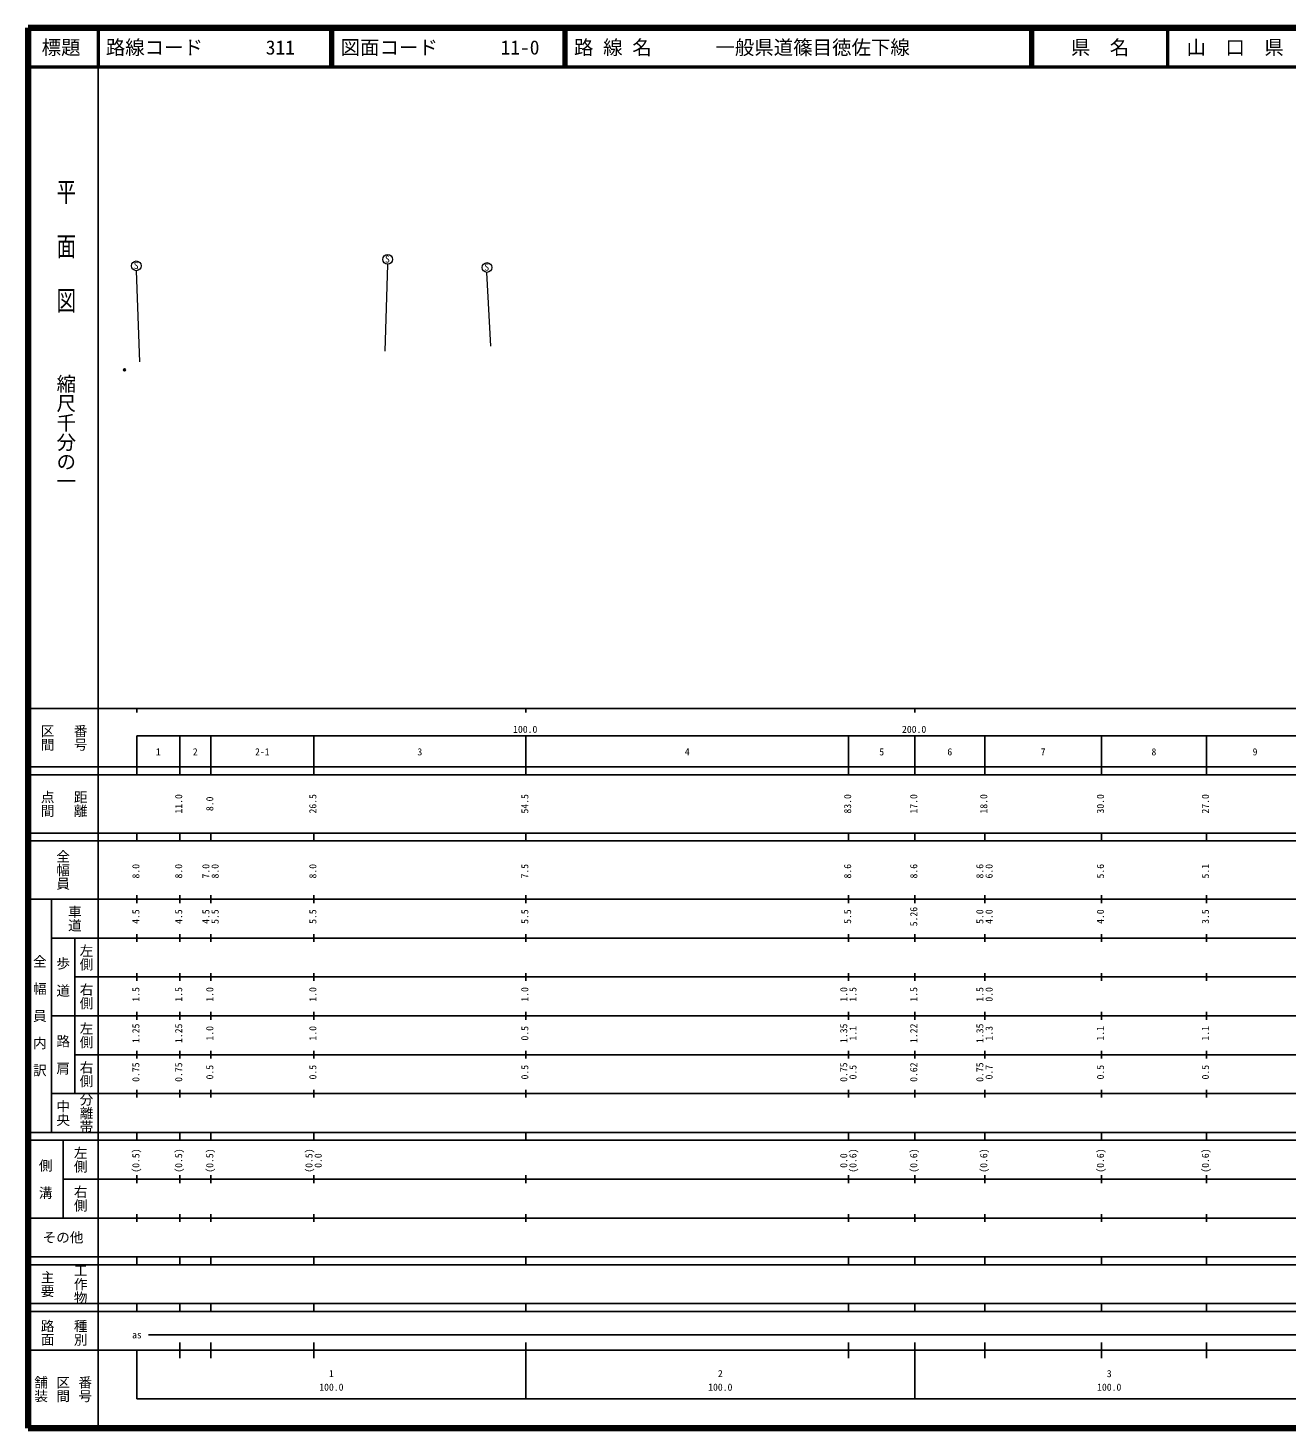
# Model space of a CAD drawing. Units: millimetres on the paper, with parts at other scales. Extents: x 40 to 680, y 20 to 380.
# Drawn here: x 40 to 363.7, y 20 to 380 of the extents above; entities that cross this region are included whole.
import ezdxf
from ezdxf.enums import TextEntityAlignment as Align

# ---------------------------------------------------------------- set-up
doc = ezdxf.new("R2010")
doc.units = ezdxf.units.MM
doc.header["$PDMODE"] = 32
doc.header["$PDSIZE"] = 0.5
for name, color, linetype, lineweight in [('M-BGD', 7, 'Continuous', 13), ('M-TTL', 2, 'Continuous', 140), ('M-TTL-BAND', 7, 'Continuous', 25), ('M-TTL-LINE', 7, 'Continuous', 50)]:
    doc.layers.add(name, color=color, linetype=linetype, lineweight=lineweight)
doc.layers.add('M-OTRS', color=6, linetype='Continuous')
doc.layers.add('M-TTL-TXT', color=7, linetype='Continuous')
doc.styles.add('@ＭＳ ゴシック', font='')
doc.styles.add('ＭＳ ゴシック', font='')
doc.styles.get('@ＭＳ ゴシック').set_extended_font_data('@MS Gothic')
doc.styles.get('ＭＳ ゴシック').set_extended_font_data('MS Gothic')

msp = doc.modelspace()

# ---------------------------------------------------------------- linework, layer by layer
at = {"layer": 'M-BGD'}
for p, q in [((68.788, 294.146), (67.9, 317.557)), ((131.815, 296.887), (132.525, 319.218)), ((158.965, 298.187), (157.972, 317.167))]:
    msp.add_line(p, q, dxfattribs=at)
for centre in [(132.456, 320.505), (67.853, 318.842), (158.006, 318.416)]:
    msp.add_circle(centre, 1.25, dxfattribs=at)
at = {"layer": 'M-OTRS'}
msp.add_point((64.827, 292.092), dxfattribs=at)
at = {"layer": 'M-TTL'}
for p, q in [((40, 380), (40, 20)), ((680, 380), (40, 380)), ((40, 20), (680, 20))]:
    msp.add_line(p, q, dxfattribs=at)
at = {"layer": 'M-TTL-BAND'}
for p, q in [((58, 370), (58, 20)), ((40, 205), (579, 205)), ((68, 205), (68, 204)), ((168, 205), (168, 204)), ((268, 205), (268, 204)), ((68, 198), (579, 198)), ((68, 198), (68, 188)), ((79, 188), (79, 198)), ((87, 188), (87, 198)), ((113.5, 188), (113.5, 198)), ((168, 188), (168, 198)), ((251, 188), (251, 198)), ((268, 188), (268, 198)), ((286, 188), (286, 198)), ((316, 188), (316, 198)), ((343, 188), (343, 198)), ((40, 190), (579, 190)), ((40, 188), (579, 188)), ((40, 173), (579, 173)), ((68, 171), (68, 173)), ((79, 171), (79, 173)), ((87, 171), (87, 173)), ((113.5, 171), (113.5, 173)), ((168, 171), (168, 173)), ((251, 171), (251, 173)), ((268, 171), (268, 173)), ((286, 171), (286, 173)), ((316, 171), (316, 173)), ((343, 171), (343, 173)), ((40, 171), (579, 171)), ((40, 156), (579, 156)), ((46, 96), (46, 156)), ((68, 155), (68, 157)), ((79, 155), (79, 157)), ((87, 155), (87, 157)), ((113.5, 155), (113.5, 157)), ((168, 155), (168, 157)), ((251, 155), (251, 157)), ((268, 155), (268, 157)), ((286, 155), (286, 157)), ((316, 155), (316, 157)), ((343, 155), (343, 157)), ((46, 146), (579, 146)), ((52, 146), (52, 106)), ((68, 145), (68, 147)), ((79, 145), (79, 147)), ((87, 145), (87, 147)), ((113.5, 145), (113.5, 147)), ((168, 145), (168, 147)), ((251, 145), (251, 147)), ((268, 145), (268, 147)), ((286, 145), (286, 147)), ((316, 145), (316, 147)), ((343, 145), (343, 147)), ((68, 135), (68, 137)), ((79, 135), (79, 137)), ((87, 135), (87, 137)), ((113.5, 135), (113.5, 137)), ((168, 135), (168, 137)), ((251, 135), (251, 137)), ((268, 135), (268, 137)), ((286, 135), (286, 137)), ((316, 135), (316, 137)), ((343, 135), (343, 137)), ((52, 136), (579, 136)), ((46, 126), (579, 126)), ((68, 125), (68, 127)), ((79, 125), (79, 127)), ((87, 125), (87, 127)), ((113.5, 125), (113.5, 127)), ((168, 125), (168, 127)), ((251, 125), (251, 127)), ((268, 125), (268, 127)), ((286, 125), (286, 127)), ((316, 125), (316, 127)), ((343, 125), (343, 127)), ((52, 116), (579, 116)), ((68, 115), (68, 117)), ((79, 115), (79, 117)), ((87, 115), (87, 117)), ((113.5, 115), (113.5, 117)), ((168, 115), (168, 117)), ((251, 115), (251, 117)), ((268, 115), (268, 117)), ((286, 115), (286, 117)), ((316, 115), (316, 117)), ((343, 115), (343, 117)), ((46, 106), (579, 106)), ((68, 105), (68, 107)), ((79, 105), (79, 107)), ((87, 105), (87, 107)), ((113.5, 105), (113.5, 107)), ((168, 105), (168, 107)), ((251, 105), (251, 107)), ((268, 105), (268, 107)), ((286, 105), (286, 107)), ((316, 105), (316, 107)), ((343, 105), (343, 107)), ((40, 96), (579, 96)), ((40, 94), (579, 94)), ((49, 94), (49, 74)), ((68, 94), (68, 96)), ((79, 94), (79, 96)), ((87, 94), (87, 96)), ((113.5, 94), (113.5, 96)), ((168, 94), (168, 96)), ((251, 94), (251, 96)), ((268, 94), (268, 96)), ((286, 94), (286, 96)), ((316, 94), (316, 96)), ((343, 94), (343, 96)), ((49, 84), (579, 84)), ((68, 83), (68, 85)), ((79, 83), (79, 85)), ((87, 83), (87, 85)), ((113.5, 83), (113.5, 85)), ((168, 83), (168, 85)), ((251, 83), (251, 85)), ((268, 83), (268, 85)), ((286, 83), (286, 85)), ((316, 83), (316, 85)), ((343, 83), (343, 85)), ((40, 74), (579, 74)), ((68, 73), (68, 75)), ((79, 73), (79, 75)), ((87, 73), (87, 75)), ((113.5, 73), (113.5, 75)), ((168, 73), (168, 75)), ((251, 73), (251, 75)), ((268, 73), (268, 75)), ((286, 73), (286, 75)), ((316, 73), (316, 75)), ((343, 73), (343, 75)), ((40, 64), (579, 64)), ((40, 62), (579, 62)), ((68, 62), (68, 64)), ((79, 62), (79, 64)), ((87, 62), (87, 64)), ((113.5, 62), (113.5, 64)), ((168, 62), (168, 64)), ((251, 62), (251, 64)), ((268, 62), (268, 64)), ((286, 62), (286, 64)), ((316, 62), (316, 64)), ((343, 62), (343, 64)), ((40, 52), (579, 52)), ((68, 50), (68, 52)), ((79, 50), (79, 52)), ((87, 50), (87, 52)), ((113.5, 50), (113.5, 52)), ((168, 50), (168, 52)), ((251, 50), (251, 52)), ((268, 50), (268, 52)), ((286, 50), (286, 52)), ((316, 50), (316, 52)), ((343, 50), (343, 52)), ((40, 50), (579, 50)), ((71, 44), (565, 44)), ((40, 40), (579, 40)), ((68, 40), (68, 27.5)), ((79, 38), (79, 42)), ((87, 38), (87, 42)), ((113.5, 38), (113.5, 42)), ((168, 27.5), (168, 42)), ((251, 38), (251, 42)), ((268, 27.5), (268, 42)), ((286, 38), (286, 42)), ((316, 38), (316, 42)), ((343, 38), (343, 42)), ((68, 27.5), (579, 27.5))]:
    msp.add_line(p, q, dxfattribs=at)
at = {"layer": 'M-TTL-LINE'}
for p, q in [((58, 380), (58, 370)), ((117.75, 380), (117.75, 370)), ((118.25, 380), (118.25, 370)), ((177.75, 380), (177.75, 370)), ((178.25, 380), (178.25, 370)), ((297.75, 380), (297.75, 370)), ((298.25, 380), (298.25, 370)), ((333, 380), (333, 370)), ((40, 370), (680, 370))]:
    msp.add_line(p, q, dxfattribs=at)

# ---------------------------------------------------------------- texts
at = {"layer": 'M-BGD', "style": 'ＭＳ ゴシック'}
for p in [(131.777, 319.132), (67.174, 317.469), (157.328, 317.043)]:
    msp.add_text('S', height=1.833, dxfattribs=at).set_placement(p, align=Align.BOTTOM_LEFT)
at = {"layer": 'M-TTL-BAND', "style": '@ＭＳ ゴシック', "width": 1.4}
msp.add_text('平  面  図', height=3.666, rotation=270, dxfattribs=at).set_placement((49.777, 306.475), align=Align.MIDDLE_RIGHT)
at = {"layer": 'M-TTL-BAND', "style": '@ＭＳ ゴシック'}
msp.add_text('縮尺千分の一', height=3.666, rotation=270, dxfattribs=at).set_placement((49.777, 261.03), align=Align.MIDDLE_RIGHT)
for s, p in [('区間', (45, 197.5)), ('番号', (53.5, 197.5)), ('点間', (45, 180.5)), ('距離', (53.5, 180.5)), ('全幅員', (49, 163.5)), ('車道', (52, 151)), ('左側', (55, 141)), ('全\u3000幅\u3000員\u3000内\u3000訳', (43, 126)), ('歩\u3000道', (49, 136)), ('右側', (55, 131)), ('左側', (55, 121)), ('路\u3000肩', (49, 116)), ('右側', (55, 111)), ('分離帯', (55, 101)), ('中央', (49, 101)), ('左側', (53.5, 89)), ('側\u3000溝', (44.5, 84)), ('右側', (53.5, 79)), ('工作物', (53.5, 57)), ('主要', (45, 57)), ('路面', (45, 44.5)), ('種別', (53.5, 44.5)), ('舗装', (43.333, 30)), ('区間', (49, 30)), ('番号', (54.667, 30))]:
    msp.add_text(s, height=2.566, rotation=270, dxfattribs=at).set_placement(p, align=Align.MIDDLE_CENTER)
at = {"layer": 'M-TTL-BAND', "style": 'ＭＳ ゴシック'}
for s, p in [('100.0', (167.844, 198.195)), ('200.0', (267.844, 198.195)), ('1', (73.5, 192.405)), ('2', (83, 192.405)), ('2-1', (100.25, 192.405)), ('3', (140.75, 192.405)), ('4', (209.5, 192.405)), ('5', (259.5, 192.405)), ('6', (277, 192.405)), ('7', (301, 192.405)), ('8', (329.5, 192.405)), ('9', (355.5, 192.405)), ('as', (68, 42.5)), ('1', (118, 32.523)), ('2', (218, 32.523)), ('3', (318, 32.523)), ('100.0', (118, 29.033)), ('100.0', (218, 29.033)), ('100.0', (318, 29.033))]:
    msp.add_text(s, height=1.833, dxfattribs=at).set_placement(p, align=Align.BOTTOM_CENTER)
for s, p in [('11.0', (80.193, 180.5)), ('8.0', (88.193, 180.5)), ('26.5', (114.693, 180.5)), ('54.5', (169.193, 180.5)), ('83.0', (252.193, 180.5)), ('17.0', (269.193, 180.5)), ('18.0', (287.193, 180.5)), ('30.0', (317.193, 180.5)), ('27.0', (344.193, 180.5)), ('8.0', (69.193, 163.174)), ('8.0', (80.193, 163.174)), ('7.0', (87.193, 163.174)), ('8.0', (89.563, 163.174)), ('8.0', (114.693, 163.174)), ('7.5', (169.193, 163.174)), ('8.6', (252.193, 163.174)), ('8.6', (269.193, 163.174)), ('8.6', (286.193, 163.174)), ('6.0', (288.563, 163.174)), ('5.6', (317.193, 163.174)), ('5.1', (344.193, 163.174)), ('4.5', (69.193, 151.5)), ('4.5', (80.193, 151.5)), ('4.5', (87.193, 151.5)), ('5.5', (89.563, 151.5)), ('5.5', (114.693, 151.5)), ('5.5', (169.193, 151.5)), ('5.5', (252.193, 151.5)), ('5.26', (269.193, 151.5)), ('5.0', (286.193, 151.5)), ('4.0', (288.563, 151.5)), ('4.0', (317.193, 151.5)), ('3.5', (344.193, 151.5)), ('1.5', (69.193, 131.5)), ('1.5', (80.193, 131.5)), ('1.0', (88.193, 131.5)), ('1.0', (114.693, 131.5)), ('1.0', (169.193, 131.5)), ('1.0', (251.193, 131.5)), ('1.5', (253.563, 131.5)), ('1.5', (269.193, 131.5)), ('1.5', (286.193, 131.5)), ('0.0', (288.563, 131.5)), ('1.25', (69.193, 121.5)), ('1.25', (80.193, 121.5)), ('1.0', (88.193, 121.5)), ('1.0', (114.693, 121.5)), ('0.5', (169.193, 121.5)), ('1.35', (251.193, 121.5)), ('1.1', (253.563, 121.5)), ('1.22', (269.193, 121.5)), ('1.35', (286.193, 121.5)), ('1.3', (288.563, 121.5)), ('1.1', (317.193, 121.5)), ('1.1', (344.193, 121.5)), ('0.75', (69.193, 111.5)), ('0.75', (80.193, 111.5)), ('0.5', (88.193, 111.5)), ('0.5', (114.693, 111.5)), ('0.5', (169.193, 111.5)), ('0.75', (251.193, 111.5)), ('0.5', (253.563, 111.5)), ('0.62', (269.193, 111.5)), ('0.75', (286.193, 111.5)), ('0.7', (288.563, 111.5)), ('0.5', (317.193, 111.5)), ('0.5', (344.193, 111.5)), ('(0.5)', (69.193, 88.764)), ('(0.5)', (80.193, 88.764)), ('(0.5)', (88.193, 88.764)), ('(0.5)', (113.693, 88.764)), ('0.0', (116.063, 88.764)), ('0.0', (251.193, 88.764)), ('(0.6)', (253.563, 88.764)), ('(0.6)', (269.193, 88.764)), ('(0.6)', (287.193, 88.764)), ('(0.6)', (317.193, 88.764)), ('(0.6)', (344.193, 88.764))]:
    msp.add_text(s, height=1.833, rotation=90, dxfattribs=at).set_placement(p, align=Align.BOTTOM_CENTER)
msp.add_text('その他', height=2.566, dxfattribs=at).set_placement((49, 69), align=Align.MIDDLE_CENTER)
at = {"layer": 'M-TTL-TXT', "style": 'ＭＳ ゴシック'}
for s, p in [('標題', (48.5, 375)), ('県\u3000名', (315.625, 375)), ('山\u3000口\u3000県', (350.375, 375))]:
    msp.add_text(s, height=3.666, dxfattribs=at).set_placement(p, align=Align.MIDDLE_CENTER)
for s, p in [('路線コード', (60, 375)), ('311', (101.142, 375)), ('図面コード', (120.38, 375)), ('11-0', (161.521, 375)), ('路 線 名', (180.38, 375)), ('一般県道篠目徳佐下線', (216.734, 375))]:
    msp.add_text(s, height=3.666, dxfattribs=at).set_placement(p, align=Align.MIDDLE_LEFT)

doc.saveas('drawing.dxf')
